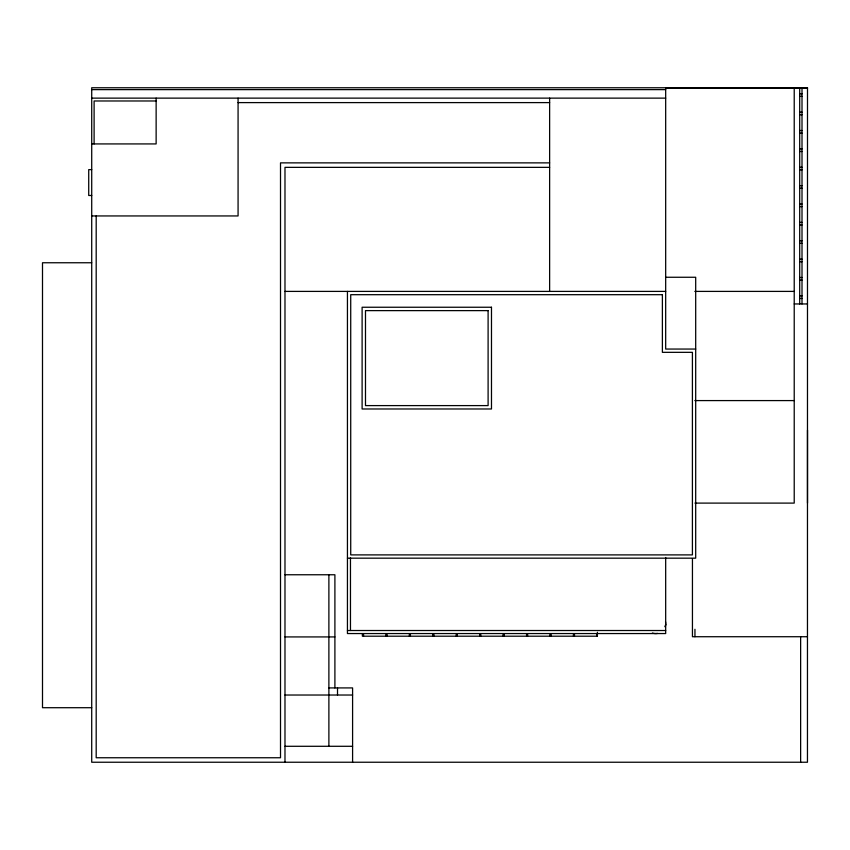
<?xml version="1.0" encoding="UTF-8"?>
<svg xmlns="http://www.w3.org/2000/svg" width="850" height="850" viewBox="0 0 850 850"><rect width="100%" height="100%" fill="white"/><g stroke="black" fill="none" stroke-linecap="round" stroke-linejoin="round"><path stroke-width="1.27" d="M807.5 503.104L807.5 430.185M665.678 624.367L665.136 626.918A9.988 9.988 0 0 0 665.539 621.764M665.678 88.262L807.5 88.262M91.715 89.622L665.678 89.622M799.701 93.787L802.007 93.787M799.701 96.379L802.007 96.379M91.715 98.132L665.678 98.132M156.134 100.98L94.106 100.98L94.106 143.926M238.074 102.606L549.631 102.606M799.701 112.157L802.007 112.157M799.701 114.75L802.007 114.75M799.701 130.528L802.007 130.528M799.701 133.121L802.007 133.121M91.715 143.926L156.134 143.926L156.134 98.132M799.701 148.899L802.007 148.899M799.701 151.491L802.007 151.491M549.631 162.871L280.511 162.871L280.511 757.754L96.188 757.754L96.188 215.942M549.631 167.354L284.984 167.354L284.984 762.237M799.701 167.269L802.007 167.269M91.715 169.628L88.719 169.628L88.719 195.479L91.715 195.479M799.701 169.862L802.007 169.862M799.701 185.64L802.007 185.64M799.701 188.232L802.007 188.232M799.701 204.021L802.007 204.021M799.701 206.603L802.007 206.603M91.715 215.942L238.074 215.942L238.074 98.132M799.701 222.392L802.007 222.392M799.701 224.984L802.007 224.984M799.701 240.762L802.007 240.762M799.701 243.355L802.007 243.355M799.701 259.133L802.007 259.133M799.701 261.726L802.007 261.726M91.715 262.756L42.5 262.756L42.5 707.71L91.715 707.71M665.678 277.259L695.693 277.259L695.693 558.174L347.438 558.174M799.701 277.504L802.007 277.504M799.701 280.096L802.007 280.096M284.984 291.401L665.678 291.401M694.832 291.401L794.219 291.401M799.701 295.874L802.007 295.874M799.701 298.467L802.007 298.467M794.219 303.949L807.5 303.949M695.693 349.053L665.678 349.053L665.678 87.762M694.843 400.584L794.219 400.584M694.949 503.104L794.219 503.104L794.219 88.262M284.984 574.759L334.9 574.759L334.9 687.916M347.438 630.519L665.678 630.519M807.457 636.724L692.442 636.724L692.442 558.673M284.984 636.926L334.9 636.926M328.886 687.916L352.591 687.916L352.591 762.237M284.984 695.024L352.591 695.024M284.984 746.289L352.591 746.289M802.007 88.262L802.007 303.949M800.636 636.724L800.636 762.237M799.701 88.262L799.701 303.949M694.949 629.287L694.949 636.724M665.678 557.494L665.678 633.548L347.438 633.548L347.438 291.401M597.401 632.283L597.401 636.204L362.366 636.204L362.366 633.548M596.881 633.548L596.881 636.204M574.472 633.548L574.472 636.204M573.452 633.548L573.452 636.204M551.034 633.548L551.034 636.204M550.014 633.548L550.014 636.204M549.631 98.132L549.631 291.401M527.595 633.548L527.595 636.204M526.575 633.548L526.575 636.204M504.156 633.548L504.156 636.204M503.136 633.548L503.136 636.204M480.717 633.548L480.717 636.204M479.697 633.548L479.697 636.204M457.279 633.548L457.279 636.204M456.259 633.548L456.259 636.204M433.84 633.548L433.84 636.204M432.82 633.548L432.82 636.204M410.412 633.548L410.412 636.204M409.381 633.548L409.381 636.204M386.973 633.548L386.973 636.204M385.942 633.548L385.942 636.204M363.534 633.548L363.534 636.204M350.466 557.749L350.466 630.519M337.514 687.916L337.514 695.024M328.886 574.759L328.886 746.289M657.539 633.409A9.988 9.988 0 0 1 652.386 633.016M807.5 87.762L91.715 87.762L91.715 762.237L807.457 762.237L807.5 87.762M662.384 294.695L350.721 294.695L350.721 554.891L692.41 554.891L692.41 352.336L662.384 352.336L662.384 294.695M491.481 307.243L362.111 307.243L362.111 408.978L491.481 408.978L491.481 307.243M488.102 310.622L365.489 310.622L365.489 405.599L488.102 405.599L488.102 310.622"/></g></svg>
